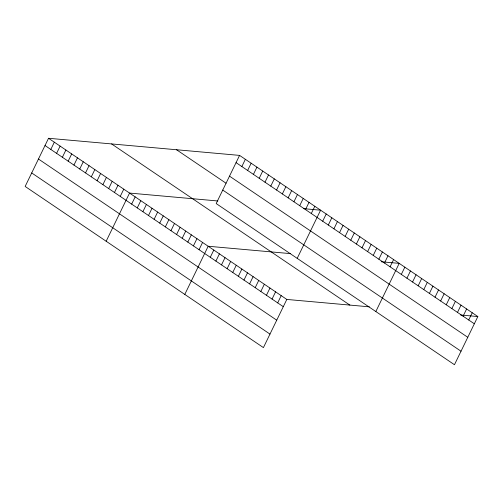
<?xml version="1.0" encoding="UTF-8"?>
<svg xmlns="http://www.w3.org/2000/svg" width="503" height="503" viewBox="0 0 503 503"><rect width="100%" height="100%" fill="white"/><g stroke="black" fill="none" stroke-linecap="round" stroke-linejoin="round"><path stroke-width="0.75" d="M239.579 155.396L216.189 203.564L454.46 364.725L477.85 316.55L239.579 155.396L48.54 138.275L25.15 186.45L263.421 347.604L286.811 299.436L369.34 306.83M50.809 149.435L54.33 142.192M56.594 153.352L60.115 146.103M62.385 157.263L65.899 150.02M68.169 161.174L71.69 153.931M73.954 165.091L77.475 157.848M79.744 169.002L83.259 161.759M85.529 172.919L89.05 165.676M91.313 176.83L94.834 169.586M97.104 180.747L100.619 173.504M102.889 184.658L106.41 177.414M108.673 188.575L112.194 181.332M114.464 192.486L117.979 185.242M120.248 196.403L123.763 189.159M106.164 241.239L129.554 193.07L217.856 200.98M131.654 204.111L135.169 196.868M137.269 207.915L140.783 200.666M142.883 211.713L146.404 204.47M148.498 215.51L152.019 208.267M154.119 219.308L157.634 212.065M159.734 223.106L163.249 215.862M165.349 226.903L168.87 219.66M170.963 230.707L174.484 223.458M176.584 234.505L180.099 227.262M182.199 238.303L185.714 231.059M187.814 242.1L191.335 234.857M193.429 245.898L196.95 238.655M199.05 249.695L202.564 242.452M241.849 166.556L245.363 159.306M184.79 294.425L208.179 246.25L290.709 253.644M247.633 170.467L251.154 163.224M210.279 257.297L213.8 250.048M253.424 174.384L256.939 167.134M215.9 261.095L219.415 253.852M259.208 178.295L262.723 171.051M221.515 264.892L225.03 257.649M264.993 182.205L268.514 174.962M227.13 268.69L230.651 261.447M270.784 186.123L274.298 178.879M232.744 272.488L236.265 265.244M276.568 190.033L280.083 182.79M238.365 276.285L241.88 269.042M282.353 193.951L285.874 186.707M243.98 280.089L247.495 272.84M288.144 197.861L291.658 190.618M249.595 283.887L253.116 276.644M293.928 201.778L297.443 194.535M255.21 287.685L258.731 280.441M299.713 205.689L303.234 198.446M260.831 291.482L264.345 284.239M305.503 209.606L309.018 202.363M266.445 295.28L269.96 288.037M311.288 213.517L314.803 206.274M272.06 299.078L275.581 291.834M297.198 258.36L320.593 210.191L303.328 208.644M277.675 302.881L281.196 295.632M322.687 221.232L326.208 213.989M328.308 225.03L331.823 217.786M333.923 228.827L337.438 221.584M339.538 232.625L343.059 225.382M345.159 236.429L348.673 229.179M350.773 240.227L354.288 232.983M356.388 244.024L359.903 236.781M362.003 247.822L365.524 240.579M367.624 251.619L371.139 244.376M373.239 255.417L376.753 248.174M378.853 259.221L382.374 251.972M384.468 263.019L387.989 255.776M390.089 266.816L393.604 259.573M375.829 311.539L399.219 263.371L381.211 261.755M401.319 274.412L404.84 267.168M406.933 278.209L410.454 270.966M412.554 282.013L416.069 274.764M418.169 285.811L421.684 278.561M423.784 289.609L427.305 282.365M429.399 293.406L432.92 286.163M435.02 297.204L438.534 289.961M440.634 301.001L444.149 293.758M446.249 304.799L449.77 297.556M451.864 308.603L455.385 301.354M457.485 312.401L461 305.158M463.1 316.198L466.614 308.955M468.714 319.996L472.235 312.753M460.591 315.004L477.85 316.55M236.064 162.639L474.335 323.794M229.506 176.144L467.771 337.299M176.534 149.749L226.042 183.23M222.747 190.059L461.018 351.22M111.584 143.927L349.855 305.082M48.54 138.275L286.811 299.436M45.025 145.524L283.296 306.679M38.467 159.03L276.738 320.185M31.708 172.944L269.979 334.099"/></g></svg>
